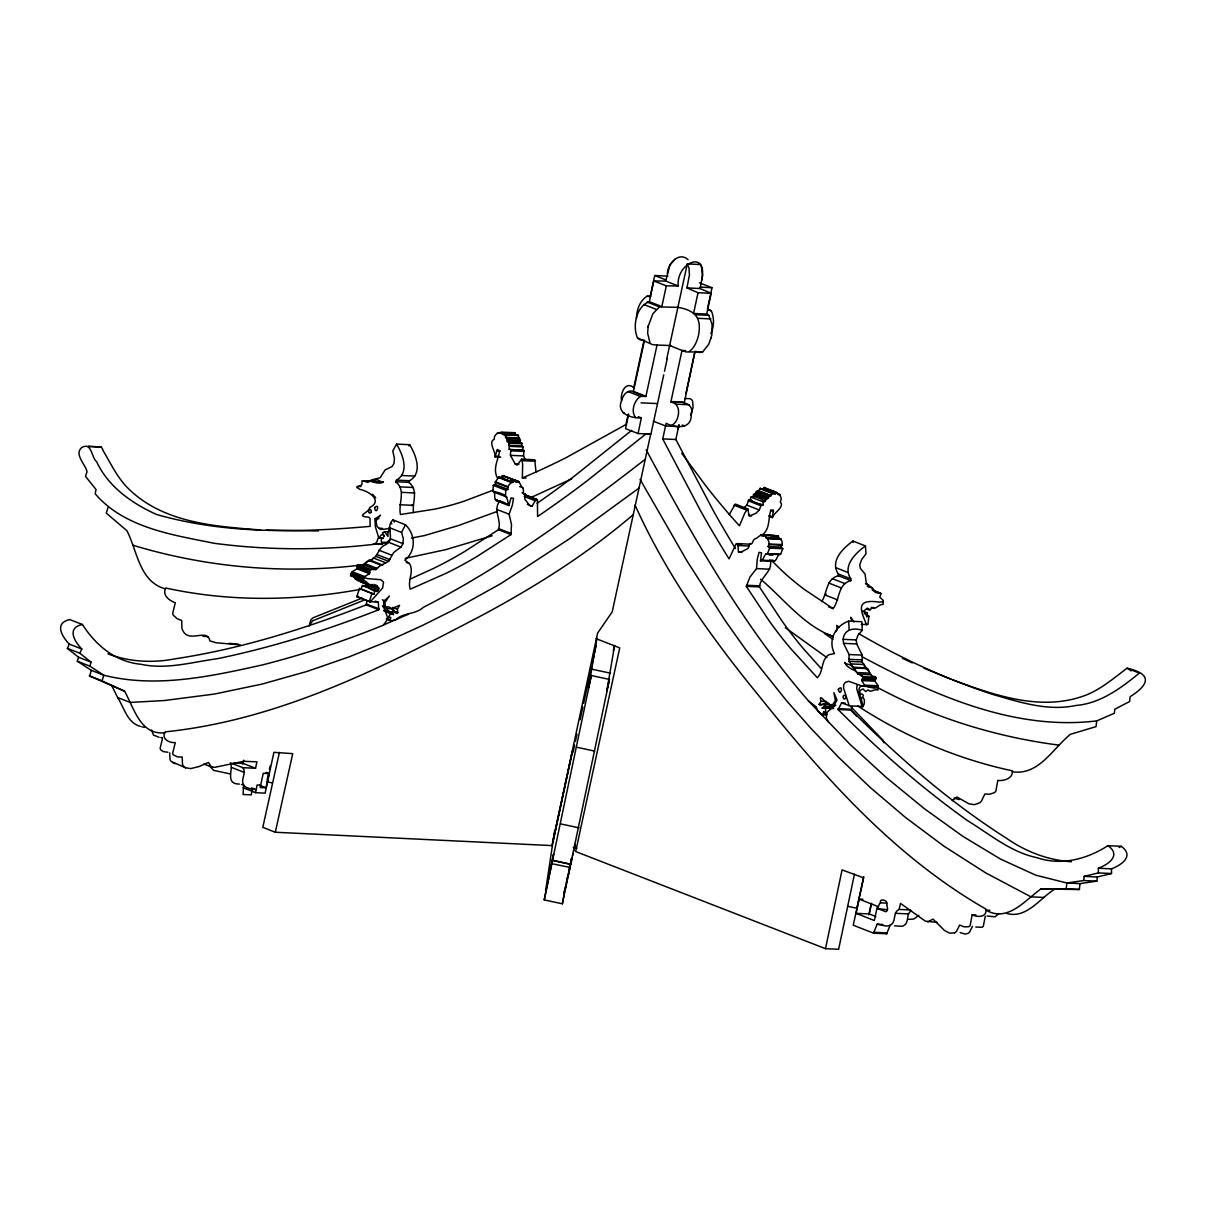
<?xml version="1.0" encoding="UTF-8"?>
<svg xmlns="http://www.w3.org/2000/svg" width="1206" height="1206" viewBox="0 0 1206 1206"><rect width="100%" height="100%" fill="white"/><g stroke="black" fill="none" stroke-linecap="round" stroke-linejoin="round"><path stroke-width="1.5" d="M382.995 606.92L387.684 608.744L391.935 608.608L399.563 605.306L397.407 609.181L397.799 612.648C395.297 614.382 391.03 605.005 386.101 607.1M621.497 400.513C620.231 393.729 625.055 380.583 633.768 387.593L643.808 341.223M985.302 916.198L983.327 926.118A4.899 3.452 -87.4 0 1 981.94 927.324L975.775 927.007M544.223 899.902L591.332 675.541L609.467 679.43L562.358 903.791L544.223 899.902L553.117 856.984L553.554 854.059L545.564 891.008L552.785 843.069L572.473 751.112L553.222 840.13L554.609 830.934M609.467 679.521L608.457 683.742M706.701 314.073L711.193 293.329L700.083 288.52L702.57 275.571L701.289 265.953L700.415 264.506L687.269 263.903L688.988 267.988L689.425 274.968L686.938 287.917L698.048 292.726L693.556 313.454L706.701 314.073L708.766 315.309L712.068 324.248L711.872 334.997L708.781 344.223L702.616 351.986L686.214 351.941L681.993 350.479L670.913 401.719C679.234 401.402 695.093 401.809 691.219 415.075C691.535 429.517 675.27 428.1 666.164 423.291L662.712 438.909L700.038 509.837A1202.864 847.622 -87.4 0 0 729.042 558.875L735.901 544.283L737.183 543.574L737.906 545.489L738.479 551.76L740.635 552.258L748.127 548.413L750.011 543.469C752.725 545.851 752.243 540.213 754.82 538.841C757.609 538.946 759.735 533.64 762.328 536.007A3.543 2.487 -87.4 0 0 763.775 536.203L765.328 535.57C766.895 538.63 770.936 541.991 768.101 546.499L781.247 547.102L782.8 548.73L780.629 554.232C776.754 554.232 777.599 560.669 773.589 561.408L760.443 560.805L761.559 552.921L759.102 552.288L757.308 558.8L756.554 568.584L749.996 576.996L746.303 586.342L768.78 620.321A501.696 353.524 -87.4 0 0 790.865 648.768L817.336 677.742C823.788 671.214 820.728 660.044 828.778 654.768L834.477 653.546C827.723 640.552 835.034 625.914 848.692 621.12L861.838 621.723L862.29 630.286C853.712 627.557 844.275 629.035 843.13 639.331L843.552 643.341L849.069 654.526L849.099 661.37L853.109 667.25C857.994 675.616 863.406 678.842 875.119 676.672L876.129 677.727L874.938 681.164L878.179 685.762L878.028 690.043C874.033 688.4 870.611 693.344 868.094 689.907L865.712 691.566L862.968 688.928L860.195 690.465C857.496 695.983 866.225 692.003 862.109 697.988C865.546 696.525 865.109 707.922 861.265 706.58M862.29 630.286L858.009 635.23L856.275 639.934L856.712 643.944L862.215 655.129L862.245 661.973L866.255 667.853C870.25 669.888 869.255 676.837 875.119 676.672M835.818 705.193C829.261 710.877 817.894 689.53 820.939 701.289L819.13 704.289C820.14 707.485 826.427 700.249 829.427 703.897M410.447 578.955L433.21 568.569A501.696 346.197 -68.6 0 0 464.536 551.579L498.47 529.69C501.907 520.163 492.847 510.349 499.405 501.44M362.328 585.317L374.84 590.216L374.026 594.241L361.529 589.342C360.941 577.448 377.915 599.231 378.82 588.166L376.965 585.634L373.453 586.93L371.991 584.443L369.941 585.362L365.312 581.066L350.584 575.654L352.197 571.689L356.976 568.81L357.308 565.177L358.649 564.634C363.88 567.137 365.735 560.413 370.152 560.187C378.096 557.715 377.704 548.323 385.031 544.931C396.593 539.564 384.608 527.007 392.96 519.892L405.472 524.776C415.753 534.846 416.145 551.036 404.869 560.127L409.452 563.564C414.487 571.704 407.176 580.568 410.251 589.161L445.707 573.468A501.696 346.197 -68.6 0 0 477.033 556.463L510.982 534.575L511.495 524.565L509.098 514.223L512.429 504.982L513.485 498.319L511.043 497.897L508.811 505.555L496.314 500.656C493.013 498.319 496.435 492.877 492.968 491.249L493.284 485.34L495.319 484.495L507.832 489.395C507.138 484.149 512.098 482.702 514.766 480.531L515.897 481.752A3.543 2.442 -68.6 0 0 517.268 482.159C520.555 481.043 520.268 486.742 522.801 487.797C524.55 490.058 521.791 495.033 525.198 493.963L524.851 499.239L529.962 505.781L532.087 506.203L535.163 500.716L536.595 499.254L537.439 500.43L537.59 516.515A1204.281 831.04 -68.6 0 0 587.443 480.561L645.934 433.949L650.682 434.175L612.241 611.804L597.618 633.075L551.926 845.602L275.3 832.246L262.802 827.346L279.415 752.423M865.441 545.941C855.642 553.026 842.135 566.051 850.788 578.82L850.878 580.644L838.381 575.744L838.276 573.935C829.638 561.152 843.145 548.127 852.928 541.042L865.441 545.941L865.998 553.765L861.566 559.735L859.803 564.664L860.285 568.252L865.079 574.131L866.285 583.312L873.084 588.739L875.39 592.523L880.998 593.578L879.777 597.166L883.229 600.422L883.109 604.462C878.36 603.844 875.842 610.869 871.199 607.327M767.634 490.299C772.383 490.254 784.624 494.324 780.252 501.922C785.136 507.033 773.574 512.61 772.368 517.675L769.232 516.439M536.007 471.908L534.725 459.757L521.58 459.154L517.223 465.139L515.203 463.993L510.409 455.34L510.801 449.808C507.741 449.084 510.048 445.331 508.57 442.436C506.098 440.476 506.761 434.869 503.369 434.627A3.543 2.487 -87.4 0 1 502.073 433.738C500.596 430.798 493.329 434.145 494.309 439.301C487.646 441.909 496.043 451.798 495.078 456.908L500.716 457.18M525.394 460.3L523.57 455.943L523.947 450.411L508.811 449.356M975.925 914.932L972.172 914.751L970.182 925.499A4.899 3.452 -87.4 0 1 968.78 926.721L964.152 926.856L959.675 925.077L956.479 931.364A9.105 6.407 -87.4 0 1 954.564 932.856M395.628 481.737L408.774 482.34L409.633 480.727C422.989 472.722 415.874 455.129 409.708 444.713L396.563 444.11C402.729 454.526 409.844 472.119 396.488 480.109L395.628 481.737C406.528 490.164 398.01 503.55 400.452 514.525L434.341 509.188A501.696 353.524 -87.4 0 0 464.31 501.123L493.54 490.028M408.774 482.34C418.979 490.073 412.06 502.405 413.447 512.64M767.483 538.162C775.835 536.293 785.392 537.74 781.247 547.102M877.395 686.847A127.489 89.832 -87.4 0 0 878.209 686.968L865.215 686.38L861.793 680.561L862.983 677.109L861.973 676.069M495.319 484.495L495.41 481.782L498.847 477.154L512.761 482.506M107.907 653.863C129.313 661.913 152.423 663.21 174.84 658.868C240.567 648.979 304.349 628.944 366.157 604.869L366.775 601.372M387.684 608.744L385.438 607.1L384.865 602.593L389.402 596.02L383.553 601.568L384.141 608.487L387.518 617.155L386.448 621.03L383.237 625.236A21.045 14.532 -68.6 0 1 382.815 625.417C343.65 641.29 303.43 654.451 262.486 664.913C210.839 676.355 156.298 688.43 103.822 675.224L89.832 666.149L91.083 662.154L79.867 653.245L81.782 648.994L69.285 644.11C61.28 635.713 54.376 622.914 69.797 619.582L82.445 624.482C95.666 645.225 115.459 661.898 140.891 664.265C166.398 669.858 192.447 662.049 217.713 658.642C272.707 647.23 326.434 630.316 378.654 609.769L378.398 602.322L375.262 601.101M646.19 449.808C693.284 537.71 743.047 625.507 808.638 701.108L849.883 744.223L886.169 777.403L924.324 808.653L962.931 836.391L1000.528 859.079L1035.653 875.134L1066.873 883.003L1083.697 880.546L1084.209 876.385L1098.365 872.918L1098.365 868.26L1111.51 868.863C1122.424 864.581 1134.258 855.747 1121.263 846.311L1107.982 845.662C1086.862 859.154 1061.491 866.014 1036.919 857.677C1010.899 852.235 989.825 834.326 967.694 820.743C921.309 787.639 878.3 749.996 838.17 709.595L841.532 702.932L845.285 703.098M1071.456 861.747C1048.18 860.21 1026.14 851.858 1006.995 838.592C950.027 802.442 898.922 757.805 851.315 710.198L852.205 706.761M770.378 560.85C772.745 571.719 760.247 576.815 759.448 586.945L781.925 620.924A501.696 353.524 -87.4 0 0 804.01 649.386L820.879 668.26M857.843 706.038C904.937 736.64 957.338 759.132 1012.331 770.815C1013.236 778.428 1003.965 781.156 997.829 780.418L995.855 791.076A4.899 3.377 -68.6 0 1 994.407 792.644L989.553 794.241L984.85 793.985L981.563 800.859A9.105 6.286 -68.6 0 1 979.573 802.864L974.358 804.673L968.976 803.829L956.886 796.97L952.258 800.724M952.74 679.898C995.056 695.425 1042.21 712.264 1086.712 694.837C1101.711 688.641 1114.238 677.817 1127.052 668.199C1152.273 673.822 1149.695 684.405 1130.112 696.691L1129.615 701.515L1114.811 709.234L1114.314 713.274L1096.721 720.887L1096.028 726.63L1070.4 734.318C1052.748 748.564 1038.698 775.835 1012.347 771.734M521.972 449.959C524.716 446.959 520.811 446.16 521.731 443.039L507.319 441.622M636.466 318.339C636.632 310.032 639.723 300.761 646.989 296.254L650.2 296.48L654.722 275.526L667.868 276.144M358.755 597.528L358.092 596.352M378.398 602.322L370.483 601.613L382.634 587.985L383.538 582.151L380.9 579.709L367.529 578.594A127.489 87.978 -68.6 0 1 364.182 577.659L351.549 572.729M887.586 909.203L887.224 906.279A5.578 3.935 -87.4 0 0 886.576 905.118C889.727 901.229 879.189 896.767 880.455 902.977A11.97 8.427 -87.4 0 0 879.521 903.776L878.134 907.198A11.14 7.854 -87.4 0 0 878.134 908.766L885.792 911.751L886.847 911.118A4.161 2.925 -87.4 0 0 887.48 909.716L878.134 908.766M358.649 564.634L371.147 569.534L375.759 569.549L379.649 566.051L388.634 561.333L393.744 552.454L400.95 547.132L402.97 543.65L403.347 538.66L401.553 532.404L389.056 527.519M635.08 505.133C666.541 575.232 711.721 638.23 760.217 697.445C824.919 778.081 895.319 857.255 986.071 909.158L986.056 910.138C1007.477 922.726 1024.964 900.46 1040.884 888.958L1066.149 888.928L1066.873 883.003L1080.033 883.606L1096.842 881.149L1097.354 876.988L1111.51 873.521L1111.51 868.863M1040.884 888.958L1079.295 889.531L1080.033 883.606M821.829 601.508C827.271 592.764 826.035 578.759 838.381 575.744M828.477 606.784L833.165 608.608C839.858 599.608 837.627 583.99 850.878 580.644M169.729 752.876L169.971 759.222A9.105 6.286 -68.6 0 0 171.071 761.363L185.483 767.785L190.669 768.584L198.869 766.609L208.457 762.448L211.261 766.639L214.367 767.408L243.778 761.288L256.938 761.845L255.536 768.282L242.843 767.664L230.346 762.78M309.46 624.738L310.846 619.884L313.078 617.804L362.086 598.086M882.792 924.474L877.154 924.218L873.536 933.158L853.245 925.228L863.571 877.832L842.074 869.903L825.492 948.67L838.637 949.273L854.451 874.169M890.314 924.821L886.681 933.761L873.536 933.158M363.081 580.553L364.694 576.589L369.473 573.694L369.805 570.076L371.147 569.534M765.101 501.59C747.916 489.847 744.162 502.57 763.187 504.621C762.192 501.138 766.006 502.148 766.247 498.983C769.262 498.199 770.936 492.832 774.086 493.978A3.543 2.442 -68.6 0 0 775.594 493.691C777.327 490.601 777.719 495.998 780.146 494.731M492.968 491.249C506.701 494.611 506.445 494.942 508.811 505.555M151.609 730.052L153.448 735.057L159.102 737.288M495.078 456.908L497.294 449.446L499.601 450.697C498.334 460.074 492.44 468.486 497.445 478.119M638.23 416.673L641.351 417.894L638.049 433.542L625.552 428.658L628.703 414.08M591.332 675.541L588.513 687.857L596.97 638.275M562.358 903.791L564.393 892.546M564.257 891.204L563.699 894.897L565.599 886.093M574.192 849.974L575.021 844.471L574.644 846.25M606.92 690.541L606.648 691.747L614.547 645.813M808.638 701.108L816.206 706.897L817.909 711.284L822.04 714.661C824.708 714.299 821.919 709.234 825.537 712.671C826.291 710.59 825.417 706.038 822.191 708.028L824.03 706.415L831.552 706.761M568.252 874.802L568.011 876.641L570.363 866.345M505.661 437.672L519.243 438.411L520.464 442.225M252.28 789.915L251.225 794.86L243.099 794.498L243.582 785.046M275.3 832.246L292.726 753.66L273.898 752.333L265.139 793.156L255.627 792.659L257.134 784.985L260.662 785.151L263.24 773.332L269.089 773.559L266.029 787.759L260.164 787.548L260.662 785.151M768.101 546.499L769.654 548.112L767.483 553.629C763.609 553.629 764.453 560.066 760.443 560.805M865.802 614.939L868.923 616.176L867.958 624.437L861.235 624.437M910.319 909.942L899.058 909.43C892.681 912.309 896.269 921.173 891.144 924.655A51.858 36.542 -87.4 0 1 889.35 925.665L886.139 926.072L877.154 924.218M910.952 910.952C906.008 914.284 909.158 922.138 904.289 925.258A51.858 36.542 -87.4 0 1 902.495 926.283L894.596 925.876M526.102 478.119L522.349 477.953L522.665 463.767L521.58 459.154M364.921 586.568L366.322 583.267M647.984 326.826L652.898 313.711L659.501 306.897L678.375 307.349M571.071 862.999L572.141 857.783M711.344 337.424L711.163 338.238M358.001 597.196L356.886 596.608L359.463 588.422L374.026 594.241M752.604 496.691L757.293 490.857L770.8 495.832M678.104 429.125L679.008 424.934M699.48 282.837L711.977 287.737L707.515 308.691L711.374 310.967C714.404 318.083 714.088 326.615 710.847 333.64M233.979 762.946L243.039 763.383L243.733 760.172M267.129 779.981L268.652 772.94M269.42 769.428L270.174 765.9M643.175 339.956L640.145 339.775L637.492 337.951C632.291 326.163 636.271 306.279 649.341 301.696L653.833 280.953L665.697 281.073L678.194 285.973C675.963 262.833 708.299 248.557 701.711 280.214M628.145 414.382L625.959 424.512L566.383 457.511A1202.864 847.622 -87.4 0 1 522.349 477.953M641.351 417.894C631.04 418.542 615.512 413.236 621.829 400.121C623.11 394.664 627.512 389.523 633.436 391.407L644.517 340.167M665.697 281.073L669.993 264.732L675.194 259.154M678.194 285.973L666.33 285.852L661.838 306.58L649.341 301.696M627.919 391.543L640.416 396.442L645.934 396.292L657.014 345.052L652.657 344.675L637.492 337.951M573.031 752.363L574.599 745.097M575.383 741.479L576.95 734.213M580.086 719.696L582.845 707.002M583.629 703.369L591.468 667.084M592.252 663.451L593.819 656.2M594.603 652.567L596.171 645.316M666.797 358.649L687.269 263.903M663.737 374.84L650.923 434.115L638.049 433.542M664.506 371.252L667.235 358.664M613.311 650.878L614.487 645.436M566.368 882.581L567.875 875.541M568.644 872.013L571.689 857.948L565.162 889.033M572.548 855.913L573.061 853.516M573.634 850.893L574.177 848.361M735.434 548.549A1202.864 847.622 -87.4 0 1 713.183 510.44L675.857 439.512L678.918 425.04M685.882 393.563L695.063 351.142L684.269 402.819M863.782 876.596L856.923 908.269L847.712 906.294M859.185 899.133L877.395 906.324L874.32 920.525L856.109 913.349L859.185 899.133L862.938 899.314M856.109 913.349L869.27 913.952L871.561 903.294M69.285 644.11L67.37 648.346L78.586 657.255L77.335 661.25L91.324 670.34L103.822 675.224L102.043 680.923L124.565 691.189C134.047 708.012 140.348 735.464 164.785 732.751L165.177 731.861C279.204 720.148 382.845 667.34 482.852 614.879C535.992 586.282 587.428 553.871 633.361 514.555M667.37 273.37C667.672 263.918 679.008 251.074 688.068 259.712M868.772 914.887L871.154 903.957M370.966 481.239L362.177 481.043L361.815 484.812L356.735 487.345A127.489 89.832 -87.4 0 0 359.916 489.425C368.584 490.963 383.402 500.671 369.654 507.62C368.87 513.032 354.685 516.078 368.539 517.178L370.001 518.309L370.167 526.359C299.103 532.675 225.703 534.228 156.509 514.48C131.936 503.324 108.389 486.938 96.676 461.808C91.309 457.496 91.882 441.788 81.902 447.456C73.521 453.908 85.882 464.958 87.028 471.757L85.475 476.355L96.043 489.5L95.184 493.797C124.278 527.896 172.669 534.876 214.321 543.303C271.817 550.901 330.233 550.449 387.669 542.594M607.206 689.304L608.352 684.194M750.705 500.309L748.745 499.917L746.831 505.118L743.424 508.344M763.202 505.193L761.257 504.817L759.328 510.017L755.921 513.243L749.258 516.198L747.81 508.962L735.313 504.078L729.208 514.645M862.757 611.035L867.446 612.874L866.511 616.884L868.923 616.176M899.058 909.43L900.535 903.415L925.379 921.158L937.213 922.379M230.874 763.835C232.698 771.358 225.507 784.021 239.361 784.081M242.843 767.664C246.974 772.925 240.356 779.272 243.476 784.488A51.858 35.788 -68.6 0 0 244.667 786.146C247.019 789.131 262.441 791.061 251.436 787.925M243.25 763.247L243.175 763.549A5.578 3.844 -68.6 0 0 242.406 764.061M371.961 593.307L369.383 601.508L370.498 602.096L356.886 596.608M507.832 489.395L505.781 490.239L505.465 496.148M645.316 459.23C575.036 513.666 502.766 566.745 423.396 607.296C415.693 614.593 403.045 612.648 396.02 619.522L390.97 620.924C388.709 619.507 393.322 616.04 388.664 617.698C388.845 615.527 391.422 611.683 393.548 614.819L392.568 612.588L384.744 609.543M389.764 539.941L386.583 542.414L381.759 542.278C379.815 540.484 383.96 537.665 379.604 538.087C379.543 535.479 383.056 532.735 384.277 536.58C384.036 533.293 379.95 533.384 384.684 531.725L387.985 536.459L388.015 531.801C393.925 524.806 381.955 531.982 378.759 528.198L376.649 525.71L376.151 520.691L380.538 515.143L374.915 519.183L375.398 526.766L378.533 537.122L376.83 541.976L374.749 544.192L373.212 544.177M309.188 625.974L312.61 620.849L363.232 600.467M762.388 534.906C770.408 528.469 767.951 518.655 770.875 510.153L773.438 509.972L772.368 517.675M857.119 684.601L856.712 688.716L862.124 706.595M972.503 926.298L969.624 931.967A9.105 6.407 -87.4 0 1 967.709 933.459L965.297 934.077L960.127 932.645M124.565 691.189L89.546 676.023L91.324 670.34M108.027 507.59L106.279 513.123L126.932 530.73C137.394 551.112 139.399 581.895 165.403 588.845C162.252 595.402 169.76 600.89 175.292 602.759L172.684 613.281A4.899 3.452 -87.4 0 0 173.378 615.301L177.237 618.768L181.729 620.487L181.91 628.115A9.105 6.407 -87.4 0 0 182.935 630.753C189.161 643.522 207.402 627.693 209.844 640.853L215.949 642.738L240.265 644.909M164.785 732.751C161.363 739.127 169.835 743.107 175.277 742.595L172.654 753.207A4.899 3.377 -68.6 0 0 173.408 754.881L177.478 756.886L182.196 757.082L182.468 764.107A9.105 6.286 -68.6 0 0 183.568 766.247L185.483 767.785M841.532 702.932L849.19 705.555L843.567 688.113L843.718 684.797L845.15 682.43L848.632 681.3L861.551 685.822A127.489 89.832 -87.4 0 0 865.064 686.35L865.215 686.38M998.749 913.59L995.101 916.816L987.186 916.017M162.448 738.464L160.157 748.323A4.899 3.377 -68.6 0 0 160.895 749.996L163.428 751.609L167.92 752.243M690.495 415.241L693.088 407.538L692.606 401.131A7.869 5.427 -68.6 0 0 691.294 399.442A8.427 5.819 -68.6 0 0 689.907 398.689L684.827 398.462M357.458 595.583L357.262 597.136M165.403 588.845L165.795 588.015C229.788 602.065 296.344 601.07 360.609 589.342M401.553 532.404L405.472 524.776M772.729 493.224L760.232 488.34L758.303 490.932M747.81 508.962L744.961 512.731L739.444 525.801A1204.281 831.04 -68.6 0 1 705.962 486.018L681.707 453.275M773.408 536.067L774.84 535.961M396.563 444.11L392.764 450.999L394.407 458.265L394 463.481L392.04 466.556L385.121 469.933L380.161 477.772L371.569 479.913L367.845 482.4L363.443 480.893M408.955 445.919L409.708 444.713M367.333 584.081L365.478 586.674M777.222 492.606L764.212 487.495L763.096 488.792A3.543 2.442 -68.6 0 1 761.574 489.078L760.232 488.34M866.601 624.919C860.737 610.372 854.692 598.523 879.581 602.141A127.489 87.978 -68.6 0 0 883.259 601.538L883.41 601.508M835.894 631.658L837.19 629.411L836.753 625.401L838.909 627.105M777.161 536.534L778.006 535.781L779.136 538.494L780.629 538.765M828.492 722.424L826.321 717.962L826.819 712.64L833.587 706.158L837.024 700.098L833.889 692.636L835.381 700.49L832.969 704.364L830.195 704.937M496.314 500.656L496.978 499.812M862.833 706.852C862.682 697.807 850.803 680.832 870.069 687.299A177.915 125.364 -87.4 0 1 874.214 688.113L877.847 687.706M519.273 481.842L502.857 475.481L500.731 477.501L499.299 477.139M411.532 505.676L412.497 504.605M350.584 575.654C354.353 574.87 355.634 581.789 358.378 579.453M867.084 608.548C869.797 613.341 872.827 604.357 874.32 608.548M918.791 915.369L913.726 919.047L908.585 919.349M513.575 433.255L514.721 432.698L515.218 434.341A3.543 2.487 -87.4 0 0 516.515 435.23L518.429 435.532L518.806 438.275M689.455 351.383C694.596 347.554 697.023 341.223 698.545 335.193C701.591 318.037 695.711 310.47 677.832 307.304M375.699 497.671L372.473 494.234M393.925 610.161L390.97 612.558L384.729 610.115M631.673 430.361L574.945 475.677A1204.281 831.04 -68.6 0 1 537.107 503.324M1054.029 889.561C1039.436 898.967 1026.17 918.942 1006.784 913.47M639.09 488.023L569.368 538.871L500.972 583.523L452.838 610.296L422.432 625.462L387.729 641.245L349.152 656.848L307.108 671.41L262.034 684.088L214.351 694.068L164.453 700.52L130.173 702.435L117.66 697.535L112.068 686.304M360.217 580.433L361.318 581.774M1098.365 868.26C1109.384 864.009 1121.158 854.979 1107.982 845.662M1121.263 846.311L1119.062 847.486M372.277 559.494L368.418 561.423M408.337 614.231L383.644 624.934M640.416 396.442C634.13 400.437 630.557 411.728 635.713 417.638M571.78 478.827L530.987 497.535M497.324 511.389L458.491 525.53L424.346 535.6L411.412 538.072M505.6 476.928L518.912 481.556M492.214 535.765L445.406 549.74L405.337 558.318M927.821 921.957L932.977 919.093L944.479 930.474L949.574 933.112L954.564 932.856M867.446 612.874L864.37 613.854L864.416 610.492L867.325 608.186L870.219 609.769M671.531 425.386C679.536 422.055 682.34 403.482 671.109 402.216M702.616 351.986L699.359 352.544L696.465 351.459M98.44 447.426C102.435 444.984 102.389 450.456 104.183 452.446C111.314 464.702 117.6 477.727 127.685 487.917C162.569 522.816 214.155 526.419 260.556 529.947M358.016 565.418C282.581 574.162 205.487 567.257 132.796 545.202M361.74 564.936L365.463 564.468M1096.721 720.887C1013.824 731.017 933.384 694.837 861.943 656.652M833.045 707.379L824.03 706.415M391.091 612.618L392.568 612.588M318.429 530.957L266.164 530.158M657.014 345.052L670.898 345.549M82.445 624.482C66.903 627.633 73.672 640.597 81.782 648.994M711.977 287.737L700.219 287.103M686.938 287.917L700.083 288.52M698.048 292.726L711.193 293.329M646.989 296.254L650.743 296.435M695.621 314.706L708.766 315.309M697.746 318.309L710.892 318.912M685.747 350.66L681.993 350.479L669.631 345.504M670.913 401.719L684.058 402.322M675.993 404.146L689.154 404.749M641.019 402.834L657.511 403.588M623.201 412.738L624.03 412.784M662.712 438.909L675.857 439.512M501.018 432.08L514.721 432.698M501.862 432.668L515.007 433.271M497.746 432.592L501.922 432.894M505.254 432.924L511.314 433.316L506.791 433.24M497.4 432.803L501.153 432.969M502.073 433.738L515.218 434.341M504.937 434.507L518.083 435.11M505.284 434.929L518.429 435.532M505.374 437.311L518.535 437.914M506.626 438.019L519.771 438.622M507.379 439.647L520.54 440.25M507.108 441.049L520.253 441.652M508.57 442.436L521.731 443.039M508.766 443.13L521.912 443.733M508.555 445.285L521.701 445.888M510.078 446.341L523.223 446.944M510.801 449.808L523.947 450.411M510.892 450.803L524.037 451.406M496.495 450.848L500.249 451.029M510.409 455.34L523.57 455.943M495.726 456.23L499.495 456.411M522.364 460.677L535.524 461.28M515.203 463.993L518.957 464.174M88.083 446.356L101.229 446.959M88.219 446.401L101.379 447.004M401.719 475.481L414.864 476.084M396.488 480.109L409.633 480.727M362.177 481.043L381.835 481.842M399.955 486.877L413.1 487.48M357.232 486.35L360.986 486.531M401.658 492.35L414.804 492.953M399.849 504.741L412.995 505.344M761.046 534.786L774.207 535.389M760.594 534.891L778.006 535.781M764.378 535.449L778.473 536.173M375.111 518.459L378.865 518.625M765.991 537.891L779.136 538.494M766.383 538.193L781.036 538.961M768.101 538.78L781.247 539.384M769.157 543.996L782.302 544.599M769.096 544.584L782.257 545.187M737.183 543.574L750.328 544.177M735.901 544.283L741.539 544.539M378.759 528.198L382.513 528.364M737.906 545.489L749.182 546.001M769.654 548.112L782.8 548.73M384.684 531.725L388.438 531.891M738.479 551.76L742.233 551.941M767.483 553.629L780.629 554.232M765.674 553.916L778.82 554.519M769.172 555.016L772.94 555.197M379.573 537.921L383.342 538.102L379.604 538.087M769.549 560.187L773.317 560.368L773.589 561.408M761.755 560.157L774.9 560.76M375.021 543.981L382.528 544.328M756.554 568.584L769.699 569.202M746.755 585.272L759.901 585.875M746.303 586.342L759.448 586.945M843.13 639.331L856.275 639.934M843.552 643.341L856.712 643.944M849.069 654.526L862.215 655.129M848.692 659.275L861.838 659.878M849.099 661.37L862.245 661.973M851.255 663.918L864.4 664.521M853.109 667.25L866.255 667.853M854.481 668.034L867.627 668.637M856.516 672.526L869.677 673.129M857.662 674.169L870.807 674.772M862.983 677.109L876.129 677.727M862.742 678.315L875.888 678.918M861.838 679.385L874.983 680.003M861.793 680.561L874.938 681.164M865.034 685.159L878.179 685.762M820.939 701.289L826.577 701.545M819.13 704.289L828.522 704.711M849.099 705.827L862.245 706.43M824.256 707.575L833.648 708.012M824.482 707.651L831.989 707.997M838.049 708.661L851.195 709.264M822.191 708.028L833.452 708.555M838.004 709.505L851.15 710.108M823.351 714.178L827.105 714.344M823.321 714.344L827.075 714.51M822.04 714.661L825.793 714.826M1098.365 872.918L1111.51 873.521M1084.209 876.385L1097.354 876.988M1083.697 880.546L1096.842 881.149M1066.421 888.822L1079.566 889.425M1044.125 897.475L1030.979 896.857L985.724 872.903L943.846 846.115L905.359 817.351L870.31 787.533L838.758 757.504L810.718 728.153L786.237 700.354L745.941 649.928L725.379 620.864L686.862 560.73L640.039 479.34M880.546 902.857L886.169 903.113M989.825 910.319L986.056 910.138C986.523 917.48 976.95 917.404 972.172 914.751M895.334 913.319L908.48 913.922M873.717 932.283L886.862 932.886M208.216 636.783L202.804 636.135M238.698 644.305L229.095 643.341M160.85 737.544L162.147 737.665M1059.245 745.157C995.839 737.017 933.745 717.766 877.425 687.42M141.75 726.811L144.403 727.278M241.486 784.503L243.024 784.774M874.697 686.425L871.425 685.701M592.297 669.285L610.432 673.174M576.468 747.192L594.603 751.082M560.85 823.954L578.986 827.844M230.271 773.92L213.598 770.348L209.03 765.388M266.752 781.744L272.255 782.92M573.212 847.441L576.89 848.24M552.981 860.36L571.116 864.25M552.921 860.587L571.056 864.476M552.167 863.752L570.332 867.506M959.117 799.593L954.036 797.995M833.195 637.13L832.291 636.135C803.543 625.462 783.433 598.327 760.579 579.197M172.986 762.901L175.413 763.609M351.398 572.684L351.685 572.76A127.489 87.978 -68.6 0 0 352.454 573.001M140.363 726.374C127.263 722.937 124.143 707.62 117.66 697.535M825.492 948.67L575.684 851.557L619.718 647.908L596.066 638.652M654.722 275.526L665.923 279.913M653.833 280.953L666.33 285.852M708.254 309.746L711.374 310.967M646.989 301.997L659.501 306.897M643.627 304.409L656.124 309.309M633.436 391.407L645.934 396.292M633.06 391.754L645.557 396.653M682.204 425.025L684.676 425.989M678.857 426.623L665.501 425.944L653.32 421.18M763.73 487.902L776.227 492.802M767.001 489.455L779.935 494.4M763.096 488.792L775.594 493.691M759.765 488.581L772.262 493.48M758.695 490.706L771.192 495.606M757.293 490.857L769.79 495.741M755.951 492.033L768.448 496.932M755.619 493.435L768.116 498.319M755.212 493.857L767.709 498.756M753.75 494.098L766.247 498.983M753.298 494.656L765.795 499.54M750.825 497.053L763.323 501.952M748.745 499.917L761.257 504.817M748.263 500.791L760.775 505.691M770.453 510.349L773.589 511.57M746.831 505.118L759.328 510.017M768.931 515.565L772.066 516.786M733.987 505.148L746.484 510.048M748.398 514.751L751.519 515.972M1126.901 668.184L1139.399 673.084C1121.278 687.842 1100.49 703.52 1075.812 705.48C1047.411 711.51 1019.221 701.998 992.161 694.264C945.64 678.872 900.882 658.265 858.597 633.542M835.517 567.574L848.014 572.473M865.441 583.764L868.576 585M838.276 573.935L850.788 578.82M867.295 585.965L871.983 587.804M867.415 586.297L870.536 587.518M872.104 589.87L879.913 592.93M873.174 590.518L880.998 593.578M832.426 578.699L844.924 583.583M828.658 582.995L841.155 587.88M825.221 595.025L837.718 599.925M502.269 475.646L515.671 480.817M511.208 479.913L515.897 481.752M500.731 477.501L513.228 482.385M498.847 477.154L511.344 482.038M498.485 477.455L510.997 482.355M519.68 486.561L522.801 487.797M495.41 481.782L507.907 486.681M495.214 482.34L507.726 487.239M522.077 492.741L525.198 493.963M536.595 499.254L524.097 494.354L537.439 500.43M524.233 496.435L535.163 500.716M493.284 485.34L505.781 490.239M527.399 504.364L532.087 506.203M494.46 492.244L506.957 497.143M500.113 501.033L504.801 502.872M495.41 499.525L507.907 504.425M826.05 633.678L832.291 636.135M496.601 509.339L509.098 514.223M498.5 528.53L510.997 533.414M498.47 529.69L510.982 534.575M390.473 538.75L402.97 543.65M388.453 542.233L400.95 547.132M378.955 550.207L391.453 555.107M406.332 562.343L409.452 563.564M377.357 554.7L389.855 559.599M376.136 556.448L388.634 561.333M373.167 557.896L385.664 562.78M370.152 560.187L382.664 565.071M368.614 560.338L381.111 565.237M364.951 563.609L377.448 568.508M363.262 564.649L375.759 569.549M357.308 565.177L369.805 570.076M357.051 566.368L369.549 571.267M357.413 567.725L369.91 572.609M356.976 568.81L369.473 573.694M352.197 571.689L364.694 576.589M350.765 573.966L363.277 578.85M373.845 584.397L376.965 585.634M355.031 578.835L378.82 588.166M357.443 580.463L369.941 585.362M360.941 582.031L373.453 586.93M365.991 584.925L378.488 589.824M374.84 590.216L377.418 591.468M382.347 599.819L385.468 601.04M392.719 607.342L397.407 609.181M382.317 605.879L385.438 607.1M357.956 597L370.453 601.9M393.111 610.809L397.799 612.648M394.302 612.301L397.422 613.537M383.84 610.492L391.89 613.568M366.654 604.07L379.151 608.97M384.171 611.156L391.98 614.216M366.338 604.854L378.835 609.754M386.87 618.738L390.005 619.959M386.825 618.904L389.96 620.125M386.282 619.1L390.97 620.924M885.234 933.203L886.681 933.761M67.37 648.346L79.867 653.245M78.586 657.255L91.083 662.154M77.335 661.25L89.832 666.149M89.35 675.827L101.847 680.712M243.039 763.383L255.536 768.282M265.968 772.337L269.089 773.559M231.869 767.544L244.381 772.443M259.772 785.317L266.029 787.759M204.055 764.076L211.864 767.137M243.13 787.759L255.627 792.659M869.27 913.952L875.888 916.56M923.947 668.184L951.067 679.31M359.463 588.422L360.865 589.041M764.212 487.495L765.207 489.274M902.359 658.28L912.309 662.893M833.165 608.608L805.141 589.99A501.696 346.197 -68.6 0 1 781.714 570.483L771.78 560.73M833.029 639.361L824.331 633.361M1128.364 669.104L1129.344 669.767M1130.323 670.43L1131.138 670.988M826.894 657.587L785.287 627.663M866.421 669.044L868.245 670.626A9.256 6.527 -87.4 0 1 868.682 671.275M850.984 706.867L882.717 739.941L883.892 742.745M850.532 709.897L856.742 716.364M864.189 665.923L866.21 668.848M392.96 519.892L394.452 522.062M853.984 621.949L850.667 617.246L851.964 621.392M825.522 707.033L823.788 703.626M649.989 342.851L647.652 333.263L648.165 326.027M390.005 531.379L388.89 528.514M825.959 594.558L825.582 593.322M852.928 541.042L853.109 542.459M848.692 621.12L849.145 629.683M845.059 698.591A1.839 1.296 -87.4 0 1 843.265 698.048A1.839 1.296 -87.4 0 1 843.718 695.515A1.839 1.296 -87.4 0 1 845.496 696.088A1.915 1.357 -87.4 0 1 845.029 698.696M503.746 477.094A3.543 2.442 -68.6 0 1 503.399 476.852M366.338 562.509A9.256 6.392 -68.6 0 1 367.257 561.906M391.528 523.283A25.914 17.879 -68.6 0 1 391.829 523.947M383.402 481.812C380.734 484.691 373.724 482.174 370.785 481.104A9.256 6.527 -87.4 0 1 371.659 480.742L377.448 479.702L381.654 481.918A3.678 2.593 -87.4 0 0 383.402 481.812M838.321 689.44C840.612 698.425 843.763 682.943 838.321 689.44M374.599 507.605C376.136 516.907 380.553 501.922 374.599 507.605M844.773 662.441C845.858 666.616 852.597 669.767 855.702 670.943A9.256 6.527 -87.4 0 0 855.099 670.008L850.637 664.958L846.205 663.797A3.678 2.593 -87.4 0 1 844.773 662.441M370.981 512.294A1.839 1.296 -87.4 0 0 370.031 509.475A1.839 1.296 -87.4 0 0 368.75 512.128A1.839 1.296 -87.4 0 0 370.981 512.294"/></g></svg>
